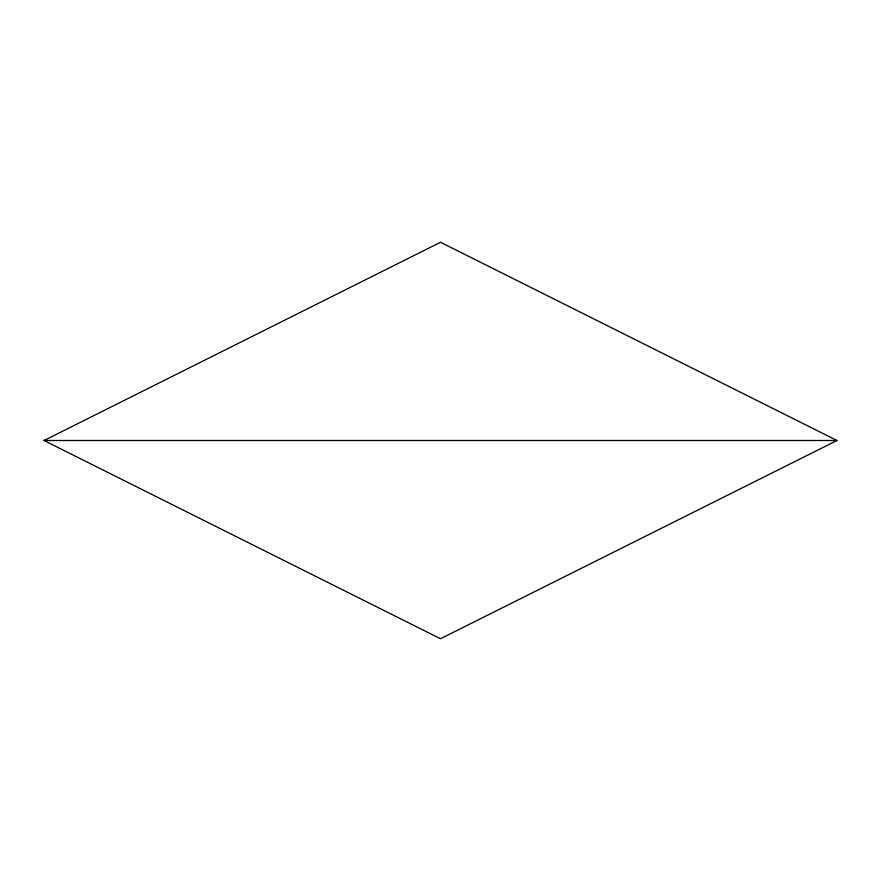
<?xml version="1.0" encoding="UTF-8"?>
<svg xmlns="http://www.w3.org/2000/svg" width="881" height="881" viewBox="0 0 881 881"><rect width="100%" height="100%" fill="white"/><g stroke="black" fill="none" stroke-linecap="round" stroke-linejoin="round"><path stroke-width="1.32" d="M44.05 440.5L440.5 242.275L836.95 440.5L440.5 638.725L44.05 440.5L836.95 440.5"/></g></svg>
